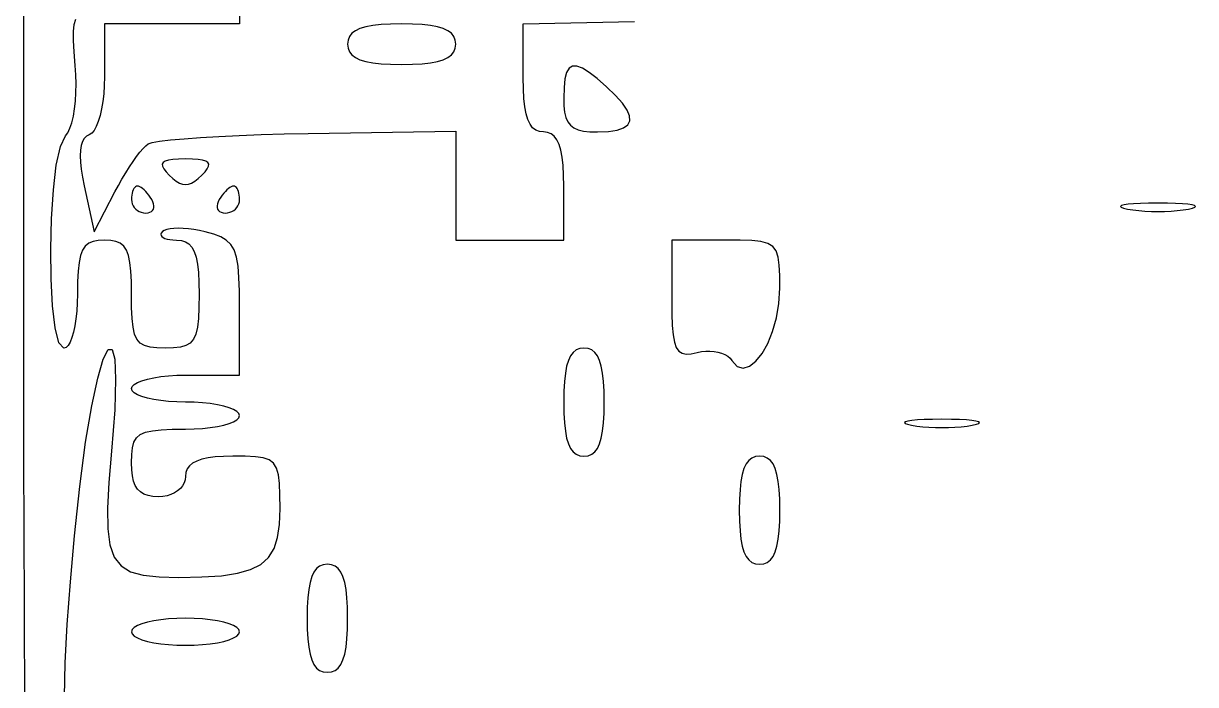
# Model space of a CAD drawing. Header units: millimetres. Extents: x 0 to 1242, y -2208 to 0.
# Drawn here: x 0 to 86.8, y -96.9 to -48 of the extents above; entities that cross this region are included whole.
import ezdxf

# ---------------------------------------------------------------- set-up
doc = ezdxf.new("R2010")
doc.units = ezdxf.units.MM
doc.layers.get('0').update_dxf_attribs({"linetype": 'CONTINUOUS'})

msp = doc.modelspace()

# ---------------------------------------------------------------- linework, layer by layer
for p, q in [((0, 0), (0, -68)), ((16, -44), (16, -48)), ((3.75516, -48.049976), (3.87525, -47.656)), ((3.69939, -48.572508), (3.75516, -48.049976)), ((3.69984, -49.241152), (3.69939, -48.572508)), ((11, -48), (6, -48)), ((6, -48), (6, -51.917)), ((16, -48), (11, -48)), ((24.575968, -48.504144), (24.317979, -48.698397)), ((24.916625, -48.343875), (24.575968, -48.504144)), ((25.343952, -48.216096), (24.916625, -48.343875)), ((25.861951, -48.119313), (25.343952, -48.216096)), ((26.474624, -48.052032), (25.861951, -48.119313)), ((27.185973, -48.012759), (26.474624, -48.052032)), ((28, -48), (27.185973, -48.012759)), ((28.814027, -48.012759), (28, -48)), ((29.525376, -48.052032), (28.814027, -48.012759)), ((30.138049, -48.119313), (29.525376, -48.052032)), ((30.656048, -48.216096), (30.138049, -48.119313)), ((31.083375, -48.343875), (30.656048, -48.216096)), ((31.424032, -48.504144), (31.083375, -48.343875)), ((31.682021, -48.698397), (31.424032, -48.504144)), ((37, -48), (45.25, -47.825)), ((37, -52), (37, -48)), ((3.74841, -50.073464), (3.69984, -49.241152)), ((24.033997, -49.194831), (24, -49.5)), ((24.138656, -48.928128), (24.033997, -49.194831)), ((24.317979, -48.698397), (24.138656, -48.928128)), ((31.861344, -48.928128), (31.682021, -48.698397)), ((31.966003, -49.194831), (31.861344, -48.928128)), ((32, -49.5), (31.966003, -49.194831)), ((3.837, -51.087), (3.74841, -50.073464)), ((24, -49.5), (24.033997, -49.805169)), ((24, -49.5), (24, -49.5)), ((24.033997, -49.805169), (24.138656, -50.071872)), ((24.138656, -50.071872), (24.317979, -50.301603)), ((24.317979, -50.301603), (24.575968, -50.495856)), ((31.424032, -50.495856), (31.682021, -50.301603)), ((31.682021, -50.301603), (31.861344, -50.071872)), ((31.861344, -50.071872), (31.966003, -49.805169)), ((31.966003, -49.805169), (32, -49.5)), ((3.885281, -51.76207), (3.837, -51.087)), ((24.575968, -50.495856), (24.916625, -50.656125)), ((24.916625, -50.656125), (25.343952, -50.783904)), ((25.343952, -50.783904), (25.861951, -50.880687)), ((25.861951, -50.880687), (26.474624, -50.947968)), ((26.474624, -50.947968), (27.185973, -50.987241)), ((27.185973, -50.987241), (28, -51)), ((28, -51), (28.814027, -50.987241)), ((28.814027, -50.987241), (29.525376, -50.947968)), ((29.525376, -50.947968), (30.138049, -50.880687)), ((30.138049, -50.880687), (30.656048, -50.783904)), ((30.656048, -50.783904), (31.083375, -50.656125)), ((31.083375, -50.656125), (31.424032, -50.495856)), ((40.648, -51.1305), (40.396192, -51.285488)), ((40.974808, -51.131272), (40.648, -51.1305)), ((41.383564, -51.285956), (40.974808, -51.131272)), ((3.902728, -52.4318), (3.885281, -51.76207)), ((6, -51.917), (5.985213, -52.555008)), ((37.012759, -52.814027), (37, -52)), ((40.212436, -51.598084), (40.089784, -52.070136)), ((40.396192, -51.285488), (40.212436, -51.598084)), ((41.881216, -51.592704), (41.383564, -51.285956)), ((42.474712, -52.049668), (41.881216, -51.592704)), ((43.171, -52.655), (42.474712, -52.049668)), ((3.890847, -53.08527), (3.902728, -52.4318)), ((5.985213, -52.555008), (5.942424, -53.170624)), ((37.052032, -53.525376), (37.012759, -52.814027)), ((40.021288, -52.703492), (40, -53.5)), ((40.089784, -52.070136), (40.021288, -52.703492)), ((43.841657, -53.30027), (43.171, -52.655)), ((3.785125, -54.29975), (3.851144, -53.71156)), ((3.851144, -53.71156), (3.890847, -53.08527)), ((5.873991, -53.754836), (5.782272, -54.298632)), ((5.942424, -53.170624), (5.873991, -53.754836)), ((37.119313, -54.138049), (37.052032, -53.525376)), ((40, -53.5), (40.016, -54.056)), ((40, -53.5), (40, -53.5)), ((44.348736, -53.87456), (43.841657, -53.30027)), ((3.694296, -54.83892), (3.785125, -54.29975)), ((5.782272, -54.298632), (5.669625, -54.793)), ((37.216096, -54.656048), (37.119313, -54.138049)), ((37.343875, -55.083375), (37.216096, -54.656048)), ((40.016, -54.056), (40.068, -54.528)), ((40.068, -54.528), (40.162, -54.922)), ((44.692099, -54.37859), (44.348736, -53.87456)), ((44.871608, -54.81308), (44.692099, -54.37859)), ((3.444232, -55.72652), (3.580163, -55.31815)), ((3.580163, -55.31815), (3.694296, -54.83892)), ((5.538408, -55.228928), (5.390979, -55.597404)), ((5.669625, -54.793), (5.538408, -55.228928)), ((37.504144, -55.424032), (37.343875, -55.083375)), ((37.698397, -55.682021), (37.504144, -55.424032)), ((40.162, -54.922), (40.304, -55.244)), ((40.304, -55.244), (40.5, -55.5)), ((40.5, -55.5), (40.756, -55.696)), ((44.425631, -55.70651), (44.738512, -55.47632)), ((44.738512, -55.47632), (44.887125, -55.17875)), ((44.887125, -55.17875), (44.871608, -54.81308)), ((2.734239, -57.06522), (3.113, -56.287)), ((3.113, -56.287), (3.288009, -56.05311)), ((3.288009, -56.05311), (3.444232, -55.72652)), ((4.670798, -56.313485), (4.503424, -56.4808)), ((4.875, -56.208), (4.670798, -56.313485)), ((5.056917, -56.095952), (4.875, -56.208)), ((5.229696, -55.889416), (5.056917, -56.095952)), ((5.390979, -55.597404), (5.229696, -55.889416)), ((13.097625, -56.409375), (14.464984, -56.328616)), ((14.464984, -56.328616), (15.972107, -56.256773)), ((15.972107, -56.256773), (17.594088, -56.195472)), ((17.594088, -56.195472), (19.306021, -56.146339)), ((19.306021, -56.146339), (21.083, -56.111)), ((21.083, -56.111), (32, -55.944)), ((32, -55.944), (32, -59.972)), ((37.928128, -55.861344), (37.698397, -55.682021)), ((38.194831, -55.966003), (37.928128, -55.861344)), ((38.5, -56), (38.194831, -55.966003)), ((38.805169, -56.033997), (38.5, -56)), ((39.071872, -56.138656), (38.805169, -56.033997)), ((39.301603, -56.317979), (39.071872, -56.138656)), ((39.495856, -56.575968), (39.301603, -56.317979)), ((40.756, -55.696), (41.078, -55.838)), ((41.078, -55.838), (41.472, -55.932)), ((41.472, -55.932), (41.944, -55.984)), ((41.944, -55.984), (42.5, -56)), ((42.5, -56), (43.306513, -55.96763)), ((43.306513, -55.96763), (43.948344, -55.87004)), ((43.948344, -55.87004), (44.425631, -55.70651)), ((2.433952, -58.45568), (2.734239, -57.06522)), ((4.279352, -56.99888), (4.22275, -57.348625)), ((4.372926, -56.709435), (4.279352, -56.99888)), ((4.503424, -56.4808), (4.372926, -56.709435)), ((8.628034, -57.499165), (8.855256, -57.23272)), ((8.855256, -57.23272), (9.057302, -57.027175)), ((9.057302, -57.027175), (9.229, -56.89)), ((9.229, -56.89), (9.523949, -56.789051)), ((9.523949, -56.789051), (10.083192, -56.688888)), ((10.083192, -56.688888), (10.881823, -56.591137)), ((10.881823, -56.591137), (11.894936, -56.497424)), ((11.894936, -56.497424), (13.097625, -56.409375)), ((39.656125, -56.916625), (39.495856, -56.575968)), ((39.783904, -57.343952), (39.656125, -56.916625)), ((4.22275, -57.348625), (4.203168, -57.75816)), ((4.203168, -57.75816), (4.220654, -58.226975)), ((8.11875, -58.184875), (8.380808, -57.81904)), ((8.380808, -57.81904), (8.628034, -57.499165)), ((10.741116, -58.082863), (10.502352, -58.153696)), ((11.068704, -58.035232), (10.741116, -58.082863)), ((11.487528, -58.008409), (11.068704, -58.035232)), ((12, -58), (11.487528, -58.008409)), ((12.512472, -58.008409), (12, -58)), ((12.931296, -58.035232), (12.512472, -58.008409)), ((13.258884, -58.082863), (12.931296, -58.035232)), ((13.497648, -58.153696), (13.258884, -58.082863)), ((39.880687, -57.861951), (39.783904, -57.343952)), ((39.947968, -58.474624), (39.880687, -57.861951)), ((2.213333, -60.29488), (2.433952, -58.45568)), ((4.220654, -58.226975), (4.275256, -58.75456)), ((4.275256, -58.75456), (4.367022, -59.340405)), ((7.570826, -59.024545), (7.847032, -58.5892)), ((7.847032, -58.5892), (8.11875, -58.184875)), ((10.35, -58.250125), (10.281648, -58.374544)), ((10.281648, -58.374544), (10.294884, -58.529347)), ((10.294884, -58.529347), (10.387296, -58.716928)), ((10.502352, -58.153696), (10.35, -58.250125)), ((10.387296, -58.716928), (10.556472, -58.939681)), ((10.556472, -58.939681), (10.8, -59.2)), ((13.2, -59.2), (13.443528, -58.939681)), ((13.443528, -58.939681), (13.612704, -58.716928)), ((13.65, -58.250125), (13.497648, -58.153696)), ((13.612704, -58.716928), (13.705116, -58.529347)), ((13.718352, -58.374544), (13.65, -58.250125)), ((13.705116, -58.529347), (13.718352, -58.374544)), ((39.987241, -59.185973), (39.947968, -58.474624)), ((4.367022, -59.340405), (4.496, -59.984)), ((7.025638, -59.958415), (7.295304, -59.48344)), ((7.295304, -59.48344), (7.570826, -59.024545)), ((10.8, -59.2), (11.068728, -59.45191)), ((10.8, -59.2), (10.8, -59.2)), ((11.068728, -59.45191), (11.318304, -59.64784)), ((11.318304, -59.64784), (11.553516, -59.78779)), ((11.553516, -59.78779), (11.779152, -59.87176)), ((11.779152, -59.87176), (12, -59.89975)), ((12, -59.89975), (12.220848, -59.87176)), ((12.220848, -59.87176), (12.446484, -59.78779)), ((12.446484, -59.78779), (12.681696, -59.64784)), ((12.681696, -59.64784), (12.931272, -59.45191)), ((12.931272, -59.45191), (13.2, -59.2)), ((40, -60), (39.987241, -59.185973)), ((2.073576, -62.41932), (2.213333, -60.29488)), ((4.496, -59.984), (5.243, -63.384)), ((5.243, -63.384), (6.767, -60.442)), ((6.767, -60.442), (7.025638, -59.958415)), ((8.022536, -60.6848), (8.005787, -60.83835)), ((8.049329, -60.54145), (8.022536, -60.6848)), ((8.085248, -60.4104), (8.049329, -60.54145)), ((8.129375, -60.29375), (8.085248, -60.4104)), ((8.180792, -60.1936), (8.129375, -60.29375)), ((8.238581, -60.11205), (8.180792, -60.1936)), ((8.301824, -60.0512), (8.238581, -60.11205)), ((8.369603, -60.01315), (8.301824, -60.0512)), ((8.441, -60), (8.369603, -60.01315)), ((8.520521, -60.01315), (8.441, -60)), ((8.611808, -60.0512), (8.520521, -60.01315)), ((8.712647, -60.11205), (8.611808, -60.0512)), ((8.820824, -60.1936), (8.712647, -60.11205)), ((8.934125, -60.29375), (8.820824, -60.1936)), ((9.050336, -60.4104), (8.934125, -60.29375)), ((9.167243, -60.54145), (9.050336, -60.4104)), ((9.282632, -60.6848), (9.167243, -60.54145)), ((9.394289, -60.83835), (9.282632, -60.6848)), ((14.717368, -60.6848), (14.605711, -60.83835)), ((14.832757, -60.54145), (14.717368, -60.6848)), ((14.949664, -60.4104), (14.832757, -60.54145)), ((15.065875, -60.29375), (14.949664, -60.4104)), ((15.179176, -60.1936), (15.065875, -60.29375)), ((15.287353, -60.11205), (15.179176, -60.1936)), ((15.388192, -60.0512), (15.287353, -60.11205)), ((15.479479, -60.01315), (15.388192, -60.0512)), ((15.559, -60), (15.479479, -60.01315)), ((15.630397, -60.01315), (15.559, -60)), ((15.698176, -60.0512), (15.630397, -60.01315)), ((15.761419, -60.11205), (15.698176, -60.0512)), ((15.819208, -60.1936), (15.761419, -60.11205)), ((15.870625, -60.29375), (15.819208, -60.1936)), ((15.914752, -60.4104), (15.870625, -60.29375)), ((15.950671, -60.54145), (15.914752, -60.4104)), ((15.977464, -60.6848), (15.950671, -60.54145)), ((15.994213, -60.83835), (15.977464, -60.6848)), ((32, -59.972), (32, -64)), ((40, -64), (40, -60)), ((8.005787, -60.83835), (8, -61)), ((8, -61), (8.013938, -61.16165)), ((8, -61), (8, -61)), ((8.013938, -61.16165), (8.054264, -61.3152)), ((8.054264, -61.3152), (8.118746, -61.45855)), ((8.118746, -61.45855), (8.205152, -61.5896)), ((8.205152, -61.5896), (8.31125, -61.70625)), ((9.5, -61), (9.394289, -60.83835)), ((9.585986, -61.16165), (9.5, -61)), ((9.640568, -61.3152), (9.585986, -61.16165)), ((9.62525, -61.70625), (9.659264, -61.5896)), ((9.664682, -61.45855), (9.640568, -61.3152)), ((9.659264, -61.5896), (9.664682, -61.45855)), ((14.359432, -61.3152), (14.335318, -61.45855)), ((14.335318, -61.45855), (14.340736, -61.5896)), ((14.340736, -61.5896), (14.37475, -61.70625)), ((14.414014, -61.16165), (14.359432, -61.3152)), ((14.5, -61), (14.414014, -61.16165)), ((14.605711, -60.83835), (14.5, -61)), ((14.5, -61), (14.5, -61)), ((15.68875, -61.70625), (15.794848, -61.5896)), ((15.794848, -61.5896), (15.881254, -61.45855)), ((15.881254, -61.45855), (15.945736, -61.3152)), ((15.945736, -61.3152), (15.986062, -61.16165)), ((15.986062, -61.16165), (16, -61)), ((16, -61), (15.994213, -60.83835)), ((81.294816, -61.449984), (81.222708, -61.506857)), ((81.222708, -61.506857), (81.271392, -61.569088)), ((81.271392, -61.569088), (81.445584, -61.635771)), ((81.483, -61.399375), (81.294816, -61.449984)), ((81.782544, -61.355936), (81.483, -61.399375)), ((82.188732, -61.320573), (81.782544, -61.355936)), ((82.696848, -61.294192), (82.188732, -61.320573)), ((83.302176, -61.277699), (82.696848, -61.294192)), ((84, -61.272), (83.302176, -61.277699)), ((84.697824, -61.277699), (84, -61.272)), ((85.303152, -61.294192), (84.697824, -61.277699)), ((85.811268, -61.320573), (85.303152, -61.294192)), ((86.217456, -61.355936), (85.811268, -61.320573)), ((86.517, -61.399375), (86.217456, -61.355936)), ((86.705184, -61.449984), (86.517, -61.399375)), ((86.554416, -61.635771), (86.728608, -61.569088)), ((86.777292, -61.506857), (86.705184, -61.449984)), ((86.728608, -61.569088), (86.777292, -61.506857)), ((2.015875, -64.6655), (2.073576, -62.41932)), ((8.31125, -61.70625), (8.434808, -61.8064)), ((8.434808, -61.8064), (8.573594, -61.88795)), ((8.573594, -61.88795), (8.725376, -61.9488)), ((8.725376, -61.9488), (8.887922, -61.98685)), ((8.887922, -61.98685), (9.059, -62)), ((9.059, -62), (9.221954, -61.98685)), ((9.221954, -61.98685), (9.360992, -61.9488)), ((9.360992, -61.9488), (9.475178, -61.88795)), ((9.475178, -61.88795), (9.563576, -61.8064)), ((9.563576, -61.8064), (9.62525, -61.70625)), ((14.37475, -61.70625), (14.436424, -61.8064)), ((14.436424, -61.8064), (14.524822, -61.88795)), ((14.524822, -61.88795), (14.639008, -61.9488)), ((14.639008, -61.9488), (14.778046, -61.98685)), ((14.778046, -61.98685), (14.941, -62)), ((14.941, -62), (15.112078, -61.98685)), ((15.112078, -61.98685), (15.274624, -61.9488)), ((15.274624, -61.9488), (15.426406, -61.88795)), ((15.426406, -61.88795), (15.565192, -61.8064)), ((15.565192, -61.8064), (15.68875, -61.70625)), ((81.445584, -61.635771), (81.75, -61.706)), ((81.75, -61.706), (82.143192, -61.77026)), ((81.75, -61.706), (81.75, -61.706)), ((82.143192, -61.77026), (82.574256, -61.82024)), ((82.574256, -61.82024), (83.033724, -61.85594)), ((83.033724, -61.85594), (83.512128, -61.87736)), ((83.512128, -61.87736), (84, -61.8845)), ((84, -61.8845), (84.487872, -61.87736)), ((84.487872, -61.87736), (84.966276, -61.85594)), ((84.966276, -61.85594), (85.425744, -61.82024)), ((85.425744, -61.82024), (85.856808, -61.77026)), ((85.856808, -61.77026), (86.25, -61.706)), ((86.25, -61.706), (86.554416, -61.635771)), ((10.420711, -63.288165), (10.287, -63.38)), ((10.612808, -63.21724), (10.420711, -63.288165)), ((10.856637, -63.167195), (10.612808, -63.21724)), ((11.145544, -63.138), (10.856637, -63.167195)), ((11.472875, -63.129625), (11.145544, -63.138)), ((11.831976, -63.14204), (11.472875, -63.129625)), ((12.216193, -63.175215), (11.831976, -63.14204)), ((12.618872, -63.22912), (12.216193, -63.175215)), ((13.033359, -63.303725), (12.618872, -63.22912)), ((13.453, -63.399), (13.033359, -63.303725)), ((5.151872, -64.096032), (4.832853, -64.234063)), ((5.538919, -64.022009), (5.151872, -64.096032)), ((6, -64), (5.538919, -64.022009)), ((6.461081, -64.022009), (6, -64)), ((6.848128, -64.096032), (6.461081, -64.022009)), ((7.167147, -64.234063), (6.848128, -64.096032)), ((10.208693, -63.480223), (10.176904, -63.575424)), ((10.176904, -63.575424), (10.189431, -63.664301)), ((10.189431, -63.664301), (10.244072, -63.745552)), ((10.287, -63.38), (10.208693, -63.480223)), ((10.244072, -63.745552), (10.338625, -63.817875)), ((10.338625, -63.817875), (10.470888, -63.879968)), ((10.470888, -63.879968), (10.638659, -63.930529)), ((10.638659, -63.930529), (10.839736, -63.968256)), ((10.839736, -63.968256), (11.071917, -63.991847)), ((11.071917, -63.991847), (11.333, -64)), ((11.333, -64), (11.69023, -64.029191)), ((11.69023, -64.029191), (11.99712, -64.121568)), ((11.99712, -64.121568), (12.25667, -64.284337)), ((14.083945, -63.575233), (13.453, -63.399)), ((14.60224, -63.773144), (14.083945, -63.575233)), ((15.018775, -64.016751), (14.60224, -63.773144)), ((15.34444, -64.330072), (15.018775, -64.016751)), ((32, -64), (36, -64)), ((36, -64), (40, -64)), ((52, -64), (48, -64)), ((48, -64), (48, -68.406)), ((53.06456, -64.005488), (52, -64)), ((53.92128, -64.035384), (53.06456, -64.005488)), ((54.59272, -64.109836), (53.92128, -64.035384)), ((55.10144, -64.248992), (54.59272, -64.109836)), ((2.041424, -66.86992), (2.015875, -64.6655)), ((4.374875, -64.750125), (4.223904, -65.152144)), ((4.575856, -64.448096), (4.374875, -64.750125)), ((4.832853, -64.234063), (4.575856, -64.448096)), ((7.424144, -64.448096), (7.167147, -64.234063)), ((7.625125, -64.750125), (7.424144, -64.448096)), ((7.776096, -65.152144), (7.625125, -64.750125)), ((12.25667, -64.284337), (12.47188, -64.524704)), ((12.47188, -64.524704), (12.64575, -64.849875)), ((12.64575, -64.849875), (12.78128, -65.267056)), ((15.590125, -64.737125), (15.34444, -64.330072)), ((15.76672, -65.261928), (15.590125, -64.737125)), ((55.47, -64.473), (55.10144, -64.248992)), ((55.72096, -64.802008), (55.47, -64.473)), ((55.87688, -65.256164), (55.72096, -64.802008)), ((4.116937, -65.666147), (4.047968, -66.304128)), ((4.223904, -65.152144), (4.116937, -65.666147)), ((7.883063, -65.666147), (7.776096, -65.152144)), ((7.952032, -66.304128), (7.883063, -65.666147)), ((12.78128, -65.267056), (12.88147, -65.783453)), ((12.88147, -65.783453), (12.94932, -66.406272)), ((15.885115, -65.928499), (15.76672, -65.261928)), ((15.9562, -66.760856), (15.885115, -65.928499)), ((55.96032, -65.855616), (55.87688, -65.256164)), ((55.99384, -66.620512), (55.96032, -65.855616)), ((4.047968, -66.304128), (4.010991, -67.078081)), ((7.989009, -67.078081), (7.952032, -66.304128)), ((12.94932, -66.406272), (12.98783, -67.142719)), ((15.990865, -67.783017), (15.9562, -66.760856)), ((56, -67.571), (55.99384, -66.620512)), ((2.151417, -68.86908), (2.041424, -66.86992)), ((4.010991, -67.078081), (4, -68)), ((8, -68), (7.989009, -67.078081)), ((12.98783, -67.142719), (13, -68)), ((55.933352, -68.694204), (56, -67.571)), ((0, -68), (0.010717, -80.085943)), ((0, -68), (0, -68)), ((4, -68), (3.98685, -68.6466)), ((8.00925, -68.9868), (8, -68)), ((13, -68), (12.99075, -68.9868)), ((16, -69.019), (15.990865, -67.783017)), ((48, -68.406), (48.008583, -69.457108)), ((48, -68.406), (48, -68.406)), ((2.347048, -70.49948), (2.151417, -68.86908)), ((3.9488, -69.2608), (3.88795, -69.8342)), ((3.98685, -68.6466), (3.9488, -69.2608)), ((8.044, -69.7984), (8.00925, -68.9868)), ((12.99075, -68.9868), (12.956, -69.7984)), ((16, -74), (16, -69.019)), ((55.747256, -69.770152), (55.933352, -68.694204)), ((3.88795, -69.8342), (3.8064, -70.3584)), ((8.11475, -70.4516), (8.044, -69.7984)), ((12.956, -69.7984), (12.88525, -70.4516)), ((48.008583, -69.457108), (48.038904, -70.323704)), ((55.462484, -70.767548), (55.747256, -69.770152)), ((2.629511, -71.59762), (2.347048, -70.49948)), ((3.70625, -70.825), (3.5896, -71.2256)), ((3.8064, -70.3584), (3.70625, -70.825)), ((8.232, -70.9632), (8.11475, -70.4516)), ((8.40625, -71.35), (8.232, -70.9632)), ((12.768, -70.9632), (12.59375, -71.35)), ((12.88525, -70.4516), (12.768, -70.9632)), ((48.038904, -70.323704), (48.097821, -71.019996)), ((48.097821, -71.019996), (48.192192, -71.560192)), ((55.099808, -71.655096), (55.462484, -70.767548)), ((3, -72), (2.629511, -71.59762)), ((3.16165, -71.9474), (3, -72)), ((3.3152, -71.7952), (3.16165, -71.9474)), ((3.45855, -71.5518), (3.3152, -71.7952)), ((3.5896, -71.2256), (3.45855, -71.5518)), ((8.648, -71.6288), (8.40625, -71.35)), ((8.96775, -71.8164), (8.648, -71.6288)), ((9.376, -71.9296), (8.96775, -71.8164)), ((9.88325, -71.9852), (9.376, -71.9296)), ((10.5, -72), (9.88325, -71.9852)), ((11.11675, -71.9852), (10.5, -72)), ((11.624, -71.9296), (11.11675, -71.9852)), ((12.03225, -71.8164), (11.624, -71.9296)), ((12.352, -71.6288), (12.03225, -71.8164)), ((12.59375, -71.35), (12.352, -71.6288)), ((41.5, -72), (41.194831, -72.033997)), ((41.805169, -72.033997), (41.5, -72)), ((48.192192, -71.560192), (48.328875, -71.9585)), ((48.328875, -71.9585), (48.514728, -72.229128)), ((54.68, -72.4015), (55.099808, -71.655096)), ((5.495389, -74.227679), (5.909728, -72.829808)), ((5.909728, -72.829808), (6.272875, -72.112625)), ((6.272875, -72.112625), (6.561952, -72.101672)), ((6.561952, -72.101672), (6.754081, -72.822491)), ((6.754081, -72.822491), (6.826384, -74.300624)), ((40.504144, -72.575968), (40.343875, -72.916625)), ((40.698397, -72.317979), (40.504144, -72.575968)), ((40.928128, -72.138656), (40.698397, -72.317979)), ((41.194831, -72.033997), (40.928128, -72.138656)), ((42.071872, -72.138656), (41.805169, -72.033997)), ((42.301603, -72.317979), (42.071872, -72.138656)), ((42.495856, -72.575968), (42.301603, -72.317979)), ((42.656125, -72.916625), (42.495856, -72.575968)), ((48.514728, -72.229128), (48.756609, -72.386284)), ((48.756609, -72.386284), (49.061376, -72.444176)), ((49.061376, -72.444176), (49.435887, -72.417012)), ((49.435887, -72.417012), (49.887, -72.319)), ((49.887, -72.319), (50.200982, -72.253722)), ((50.200982, -72.253722), (50.516536, -72.219656)), ((50.516536, -72.219656), (50.828274, -72.215554)), ((50.828274, -72.215554), (51.130808, -72.240168)), ((51.130808, -72.240168), (51.41875, -72.29225)), ((51.41875, -72.29225), (51.686712, -72.370552)), ((51.686712, -72.370552), (51.929306, -72.473826)), ((51.929306, -72.473826), (52.141144, -72.600824)), ((52.141144, -72.600824), (52.316838, -72.750298)), ((52.316838, -72.750298), (52.451, -72.921)), ((54.223832, -72.975464), (54.68, -72.4015)), ((40.216096, -73.343952), (40.119313, -73.861951)), ((40.343875, -72.916625), (40.216096, -73.343952)), ((42.783904, -73.343952), (42.656125, -72.916625)), ((42.880687, -73.861951), (42.783904, -73.343952)), ((52.451, -72.921), (52.844888, -73.349756)), ((52.844888, -73.349756), (53.285504, -73.480888)), ((53.285504, -73.480888), (53.752076, -73.345692)), ((53.752076, -73.345692), (54.223832, -72.975464)), ((5.052736, -76.280696), (5.495389, -74.227679)), ((6.826384, -74.300624), (6.755983, -76.561613)), ((8.2048, -74.6848), (8.4482, -74.54145)), ((8.4482, -74.54145), (8.7744, -74.4104)), ((8.7744, -74.4104), (9.175, -74.29375)), ((9.175, -74.29375), (9.6416, -74.1936)), ((9.6416, -74.1936), (10.1658, -74.11205)), ((10.1658, -74.11205), (10.7392, -74.0512)), ((10.7392, -74.0512), (11.3534, -74.01315)), ((11.3534, -74.01315), (12, -74)), ((12, -74), (16, -74)), ((40.052032, -74.474624), (40.012759, -75.185973)), ((40.119313, -73.861951), (40.052032, -74.474624)), ((42.947968, -74.474624), (42.880687, -73.861951)), ((42.987241, -75.185973), (42.947968, -74.474624)), ((8, -75), (8.0526, -74.83835)), ((8.0526, -75.16165), (8, -75)), ((8.0526, -74.83835), (8.2048, -74.6848)), ((8.2048, -75.3152), (8.0526, -75.16165)), ((8.4482, -75.45855), (8.2048, -75.3152)), ((8.7744, -75.5896), (8.4482, -75.45855)), ((40.012759, -75.185973), (40, -76)), ((43, -76), (42.987241, -75.185973)), ((4.604647, -78.963317), (5.052736, -76.280696)), ((9.175, -75.70625), (8.7744, -75.5896)), ((9.6416, -75.8064), (9.175, -75.70625)), ((10.1658, -75.88795), (9.6416, -75.8064)), ((10.7392, -75.9488), (10.1658, -75.88795)), ((11.3534, -75.98685), (10.7392, -75.9488)), ((12, -76), (11.3534, -75.98685)), ((12.6466, -76.01315), (12, -76)), ((13.2608, -76.0512), (12.6466, -76.01315)), ((13.8342, -76.11205), (13.2608, -76.0512)), ((14.3584, -76.1936), (13.8342, -76.11205)), ((14.825, -76.29375), (14.3584, -76.1936)), ((15.2256, -76.4104), (14.825, -76.29375)), ((40, -76), (40.012759, -76.814027)), ((40, -76), (40, -76)), ((42.987241, -76.814027), (43, -76)), ((6.755983, -76.561613), (6.52, -79.631)), ((15.5518, -76.54145), (15.2256, -76.4104)), ((15.7952, -76.6848), (15.5518, -76.54145)), ((15.9474, -76.83835), (15.7952, -76.6848)), ((15.7952, -77.3152), (15.9474, -77.16165)), ((16, -77), (15.9474, -76.83835)), ((15.9474, -77.16165), (16, -77)), ((40.012759, -76.814027), (40.052032, -77.525376)), ((42.947968, -77.525376), (42.987241, -76.814027)), ((9.5484, -78.11475), (10.2016, -78.044)), ((10.2016, -78.044), (11.0132, -78.00925)), ((11.0132, -78.00925), (12, -78)), ((12, -78), (12.6466, -77.98685)), ((12.6466, -77.98685), (13.2608, -77.9488)), ((13.2608, -77.9488), (13.8342, -77.88795)), ((13.8342, -77.88795), (14.3584, -77.8064)), ((14.3584, -77.8064), (14.825, -77.70625)), ((14.825, -77.70625), (15.2256, -77.5896)), ((15.2256, -77.5896), (15.5518, -77.45855)), ((15.5518, -77.45855), (15.7952, -77.3152)), ((40.052032, -77.525376), (40.119313, -78.138049)), ((42.880687, -78.138049), (42.947968, -77.525376)), ((65.294816, -77.449984), (65.222708, -77.506857)), ((65.222708, -77.506857), (65.271392, -77.569088)), ((65.271392, -77.569088), (65.445584, -77.635771)), ((65.483, -77.399375), (65.294816, -77.449984)), ((65.445584, -77.635771), (65.75, -77.706)), ((65.782544, -77.355936), (65.483, -77.399375)), ((65.75, -77.706), (66.143192, -77.77026)), ((65.75, -77.706), (65.75, -77.706)), ((66.188732, -77.320573), (65.782544, -77.355936)), ((66.143192, -77.77026), (66.574256, -77.82024)), ((66.696848, -77.294192), (66.188732, -77.320573)), ((66.574256, -77.82024), (67.033724, -77.85594)), ((67.302176, -77.277699), (66.696848, -77.294192)), ((67.033724, -77.85594), (67.512128, -77.87736)), ((68, -77.272), (67.302176, -77.277699)), ((67.512128, -77.87736), (68, -77.8845)), ((68.697824, -77.277699), (68, -77.272)), ((68, -77.8845), (68.487872, -77.87736)), ((68.487872, -77.87736), (68.966276, -77.85594)), ((69.303152, -77.294192), (68.697824, -77.277699)), ((68.966276, -77.85594), (69.425744, -77.82024)), ((69.811268, -77.320573), (69.303152, -77.294192)), ((69.425744, -77.82024), (69.856808, -77.77026)), ((70.217456, -77.355936), (69.811268, -77.320573)), ((69.856808, -77.77026), (70.25, -77.706)), ((70.517, -77.399375), (70.217456, -77.355936)), ((70.25, -77.706), (70.554416, -77.635771)), ((70.705184, -77.449984), (70.517, -77.399375)), ((70.554416, -77.635771), (70.728608, -77.569088)), ((70.777292, -77.506857), (70.705184, -77.449984)), ((70.728608, -77.569088), (70.777292, -77.506857)), ((4.174, -82.25), (4.604647, -78.963317)), ((8.1836, -78.96775), (8.3712, -78.648)), ((8.3712, -78.648), (8.65, -78.40625)), ((8.65, -78.40625), (9.0368, -78.232)), ((9.0368, -78.232), (9.5484, -78.11475)), ((40.119313, -78.138049), (40.216096, -78.656048)), ((40.216096, -78.656048), (40.343875, -79.083375)), ((42.656125, -79.083375), (42.783904, -78.656048)), ((42.783904, -78.656048), (42.880687, -78.138049)), ((6.52, -79.631), (6.323533, -81.947976)), ((8.0148, -79.88325), (8.0704, -79.376)), ((8.0704, -79.376), (8.1836, -78.96775)), ((40.343875, -79.083375), (40.504144, -79.424032)), ((40.504144, -79.424032), (40.698397, -79.682021)), ((40.698397, -79.682021), (40.928128, -79.861344)), ((42.071872, -79.861344), (42.301603, -79.682021)), ((42.301603, -79.682021), (42.495856, -79.424032)), ((42.495856, -79.424032), (42.656125, -79.083375)), ((0.010717, -80.085943), (0.042296, -91.161984)), ((8, -80.5), (8.0148, -79.88325)), ((8.016391, -81.015419), (8, -80.5)), ((12.528128, -80.519264), (12.294084, -80.713832)), ((12.8335, -80.357), (12.528128, -80.519264)), ((13.212192, -80.226176), (12.8335, -80.357)), ((13.666196, -80.125928), (13.212192, -80.226176)), ((14.197504, -80.055392), (13.666196, -80.125928)), ((14.808108, -80.013704), (14.197504, -80.055392)), ((15.5, -80), (14.808108, -80.013704)), ((16.423957, -80.006907), (15.5, -80)), ((17.169216, -80.041816), (16.423957, -80.006907)), ((17.754959, -80.126009), (17.169216, -80.041816)), ((18.200368, -80.280768), (17.754959, -80.126009)), ((18.524625, -80.527375), (18.200368, -80.280768)), ((18.746912, -80.887112), (18.524625, -80.527375)), ((40.928128, -79.861344), (41.194831, -79.966003)), ((41.194831, -79.966003), (41.5, -80)), ((41.5, -80), (41.805169, -79.966003)), ((41.805169, -79.966003), (42.071872, -79.861344)), ((53.504144, -80.575968), (53.343875, -80.916625)), ((53.698397, -80.317979), (53.504144, -80.575968)), ((53.928128, -80.138656), (53.698397, -80.317979)), ((54.194831, -80.033997), (53.928128, -80.138656)), ((54.5, -80), (54.194831, -80.033997)), ((54.805169, -80.033997), (54.5, -80)), ((55.071872, -80.138656), (54.805169, -80.033997)), ((55.301603, -80.317979), (55.071872, -80.138656)), ((55.495856, -80.575968), (55.301603, -80.317979)), ((55.656125, -80.916625), (55.495856, -80.575968)), ((8.067168, -81.463872), (8.016391, -81.015419)), ((8.154737, -81.848353), (8.067168, -81.463872)), ((12, -81.5), (11.973997, -81.744419)), ((12.032012, -81.203336), (12, -81.5)), ((12.129376, -80.941568), (12.032012, -81.203336)), ((12.294084, -80.713832), (12.129376, -80.941568)), ((18.886411, -81.381261), (18.746912, -80.887112)), ((18.962304, -82.031104), (18.886411, -81.381261)), ((53.216096, -81.343952), (53.119313, -81.861951)), ((53.343875, -80.916625), (53.216096, -81.343952)), ((55.783904, -81.343952), (55.656125, -80.916625)), ((55.880687, -81.861951), (55.783904, -81.343952)), ((3.781678, -85.894799), (4.174, -82.25)), ((6.323533, -81.947976), (6.224224, -83.850328)), ((8.281504, -82.171856), (8.154737, -81.848353)), ((8.449875, -82.437375), (8.281504, -82.171856)), ((8.662256, -82.647904), (8.449875, -82.437375)), ((11.615968, -82.387856), (11.416625, -82.562375)), ((11.777979, -82.191353), (11.615968, -82.387856)), ((11.898656, -81.975872), (11.777979, -82.191353)), ((11.973997, -81.744419), (11.898656, -81.975872)), ((18.993773, -82.857923), (18.962304, -82.031104)), ((53.119313, -81.861951), (53.052032, -82.474624)), ((55.947968, -82.474624), (55.880687, -81.861951)), ((8.921053, -82.806437), (8.662256, -82.647904)), ((9.228672, -82.915968), (8.921053, -82.806437)), ((9.587519, -82.979491), (9.228672, -82.915968)), ((10, -83), (9.587519, -82.979491)), ((10.325973, -82.980491), (10, -83)), ((10.634624, -82.923968), (10.325973, -82.980491)), ((10.921951, -82.833437), (10.634624, -82.923968)), ((11.183952, -82.711904), (10.921951, -82.833437)), ((11.416625, -82.562375), (11.183952, -82.711904)), ((19, -83.883), (18.993773, -82.857923)), ((53.012759, -83.185973), (53, -84)), ((53.052032, -82.474624), (53.012759, -83.185973)), ((55.987241, -83.185973), (55.947968, -82.474624)), ((56, -84), (55.987241, -83.185973)), ((6.224224, -83.850328), (6.243511, -85.378292)), ((18.957481, -85.048818), (19, -83.883)), ((53, -84), (53.012759, -84.814027)), ((53, -84), (53, -84)), ((55.987241, -84.814027), (56, -84)), ((53.012759, -84.814027), (53.052032, -85.525376)), ((55.947968, -85.525376), (55.987241, -84.814027)), ((3.471904, -89.309312), (3.781678, -85.894799)), ((6.243511, -85.378292), (6.402832, -86.572104)), ((18.815488, -86.029464), (18.957481, -85.048818)), ((53.052032, -85.525376), (53.119313, -86.138049)), ((55.880687, -86.138049), (55.947968, -85.525376)), ((6.402832, -86.572104), (6.723625, -87.472)), ((18.552367, -86.839626), (18.815488, -86.029464)), ((53.119313, -86.138049), (53.216096, -86.656048)), ((53.216096, -86.656048), (53.343875, -87.083375)), ((55.656125, -87.083375), (55.783904, -86.656048)), ((55.783904, -86.656048), (55.880687, -86.138049)), ((6.723625, -87.472), (7.227328, -88.118216)), ((17.576125, -88.00725), (18.146464, -87.493992)), ((18.146464, -87.493992), (18.552367, -86.839626)), ((53.343875, -87.083375), (53.504144, -87.424032)), ((53.504144, -87.424032), (53.698397, -87.682021)), ((55.301603, -87.682021), (55.495856, -87.424032)), ((55.495856, -87.424032), (55.656125, -87.083375)), ((7.227328, -88.118216), (7.935379, -88.550988)), ((15.855523, -88.669194), (16.819696, -88.394088)), ((16.819696, -88.394088), (17.576125, -88.00725)), ((21.698397, -88.317979), (21.504144, -88.575968)), ((21.928128, -88.138656), (21.698397, -88.317979)), ((22.194831, -88.033997), (21.928128, -88.138656)), ((22.5, -88), (22.194831, -88.033997)), ((22.805169, -88.033997), (22.5, -88)), ((23.071872, -88.138656), (22.805169, -88.033997)), ((23.301603, -88.317979), (23.071872, -88.138656)), ((23.495856, -88.575968), (23.301603, -88.317979)), ((53.698397, -87.682021), (53.928128, -87.861344)), ((53.928128, -87.861344), (54.194831, -87.966003)), ((54.194831, -87.966003), (54.5, -88)), ((54.5, -88), (54.805169, -87.966003)), ((54.805169, -87.966003), (55.071872, -87.861344)), ((55.071872, -87.861344), (55.301603, -87.682021)), ((3.244966, -92.457413), (3.471904, -89.309312)), ((7.935379, -88.550988), (8.869216, -88.810552)), ((8.869216, -88.810552), (10.050277, -88.937144)), ((10.050277, -88.937144), (11.5, -88.971)), ((11.5, -88.971), (13.217329, -88.942962)), ((13.217329, -88.942962), (14.661952, -88.847256)), ((14.661952, -88.847256), (15.855523, -88.669194)), ((21.216096, -89.343952), (21.119313, -89.861951)), ((21.343875, -88.916625), (21.216096, -89.343952)), ((21.504144, -88.575968), (21.343875, -88.916625)), ((23.656125, -88.916625), (23.495856, -88.575968)), ((23.783904, -89.343952), (23.656125, -88.916625)), ((23.880687, -89.861951), (23.783904, -89.343952)), ((21.119313, -89.861951), (21.052032, -90.474624)), ((23.947968, -90.474624), (23.880687, -89.861951)), ((21.052032, -90.474624), (21.012759, -91.185973)), ((23.987241, -91.185973), (23.947968, -90.474624)), ((0.042296, -91.161984), (0.093879, -101.166341)), ((21.012759, -91.185973), (21, -92)), ((24, -92), (23.987241, -91.185973)), ((3.101152, -95.302976), (3.244966, -92.457413)), ((8.0526, -92.83835), (8, -93)), ((8.2048, -92.6848), (8.0526, -92.83835)), ((8.4482, -92.54145), (8.2048, -92.6848)), ((8.7744, -92.4104), (8.4482, -92.54145)), ((9.175, -92.29375), (8.7744, -92.4104)), ((9.6416, -92.1936), (9.175, -92.29375)), ((10.1658, -92.11205), (9.6416, -92.1936)), ((10.7392, -92.0512), (10.1658, -92.11205)), ((11.3534, -92.01315), (10.7392, -92.0512)), ((12, -92), (11.3534, -92.01315)), ((12.6466, -92.01315), (12, -92)), ((13.2608, -92.0512), (12.6466, -92.01315)), ((13.8342, -92.11205), (13.2608, -92.0512)), ((14.3584, -92.1936), (13.8342, -92.11205)), ((14.825, -92.29375), (14.3584, -92.1936)), ((15.2256, -92.4104), (14.825, -92.29375)), ((15.5518, -92.54145), (15.2256, -92.4104)), ((15.7952, -92.6848), (15.5518, -92.54145)), ((15.9474, -92.83835), (15.7952, -92.6848)), ((16, -93), (15.9474, -92.83835)), ((21, -92), (21.012759, -92.814027)), ((21, -92), (21, -92)), ((21.012759, -92.814027), (21.052032, -93.525376)), ((23.947968, -93.525376), (23.987241, -92.814027)), ((23.987241, -92.814027), (24, -92)), ((8, -93), (8.0526, -93.16165)), ((8, -93), (8, -93)), ((8.0526, -93.16165), (8.2048, -93.3152)), ((8.2048, -93.3152), (8.4482, -93.45855)), ((8.4482, -93.45855), (8.7744, -93.5896)), ((8.7744, -93.5896), (9.175, -93.70625)), ((9.175, -93.70625), (9.6416, -93.8064)), ((14.3584, -93.8064), (14.825, -93.70625)), ((14.825, -93.70625), (15.2256, -93.5896)), ((15.2256, -93.5896), (15.5518, -93.45855)), ((15.5518, -93.45855), (15.7952, -93.3152)), ((15.7952, -93.3152), (15.9474, -93.16165)), ((15.9474, -93.16165), (16, -93)), ((21.052032, -93.525376), (21.119313, -94.138049)), ((23.880687, -94.138049), (23.947968, -93.525376)), ((9.6416, -93.8064), (10.1658, -93.88795)), ((10.1658, -93.88795), (10.7392, -93.9488)), ((10.7392, -93.9488), (11.3534, -93.98685)), ((11.3534, -93.98685), (12, -94)), ((12, -94), (12.6466, -93.98685)), ((12.6466, -93.98685), (13.2608, -93.9488)), ((13.2608, -93.9488), (13.8342, -93.88795)), ((13.8342, -93.88795), (14.3584, -93.8064)), ((21.119313, -94.138049), (21.216096, -94.656048)), ((23.783904, -94.656048), (23.880687, -94.138049)), ((3.04075, -97.809875), (3.101152, -95.302976)), ((21.216096, -94.656048), (21.343875, -95.083375)), ((21.343875, -95.083375), (21.504144, -95.424032)), ((21.504144, -95.424032), (21.698397, -95.682021)), ((23.301603, -95.682021), (23.495856, -95.424032)), ((23.495856, -95.424032), (23.656125, -95.083375)), ((23.656125, -95.083375), (23.783904, -94.656048)), ((21.698397, -95.682021), (21.928128, -95.861344)), ((21.928128, -95.861344), (22.194831, -95.966003)), ((22.194831, -95.966003), (22.5, -96)), ((22.5, -96), (22.805169, -95.966003)), ((22.805169, -95.966003), (23.071872, -95.861344)), ((23.071872, -95.861344), (23.301603, -95.682021))]:
    msp.add_line(p, q)

doc.saveas('drawing.dxf')
